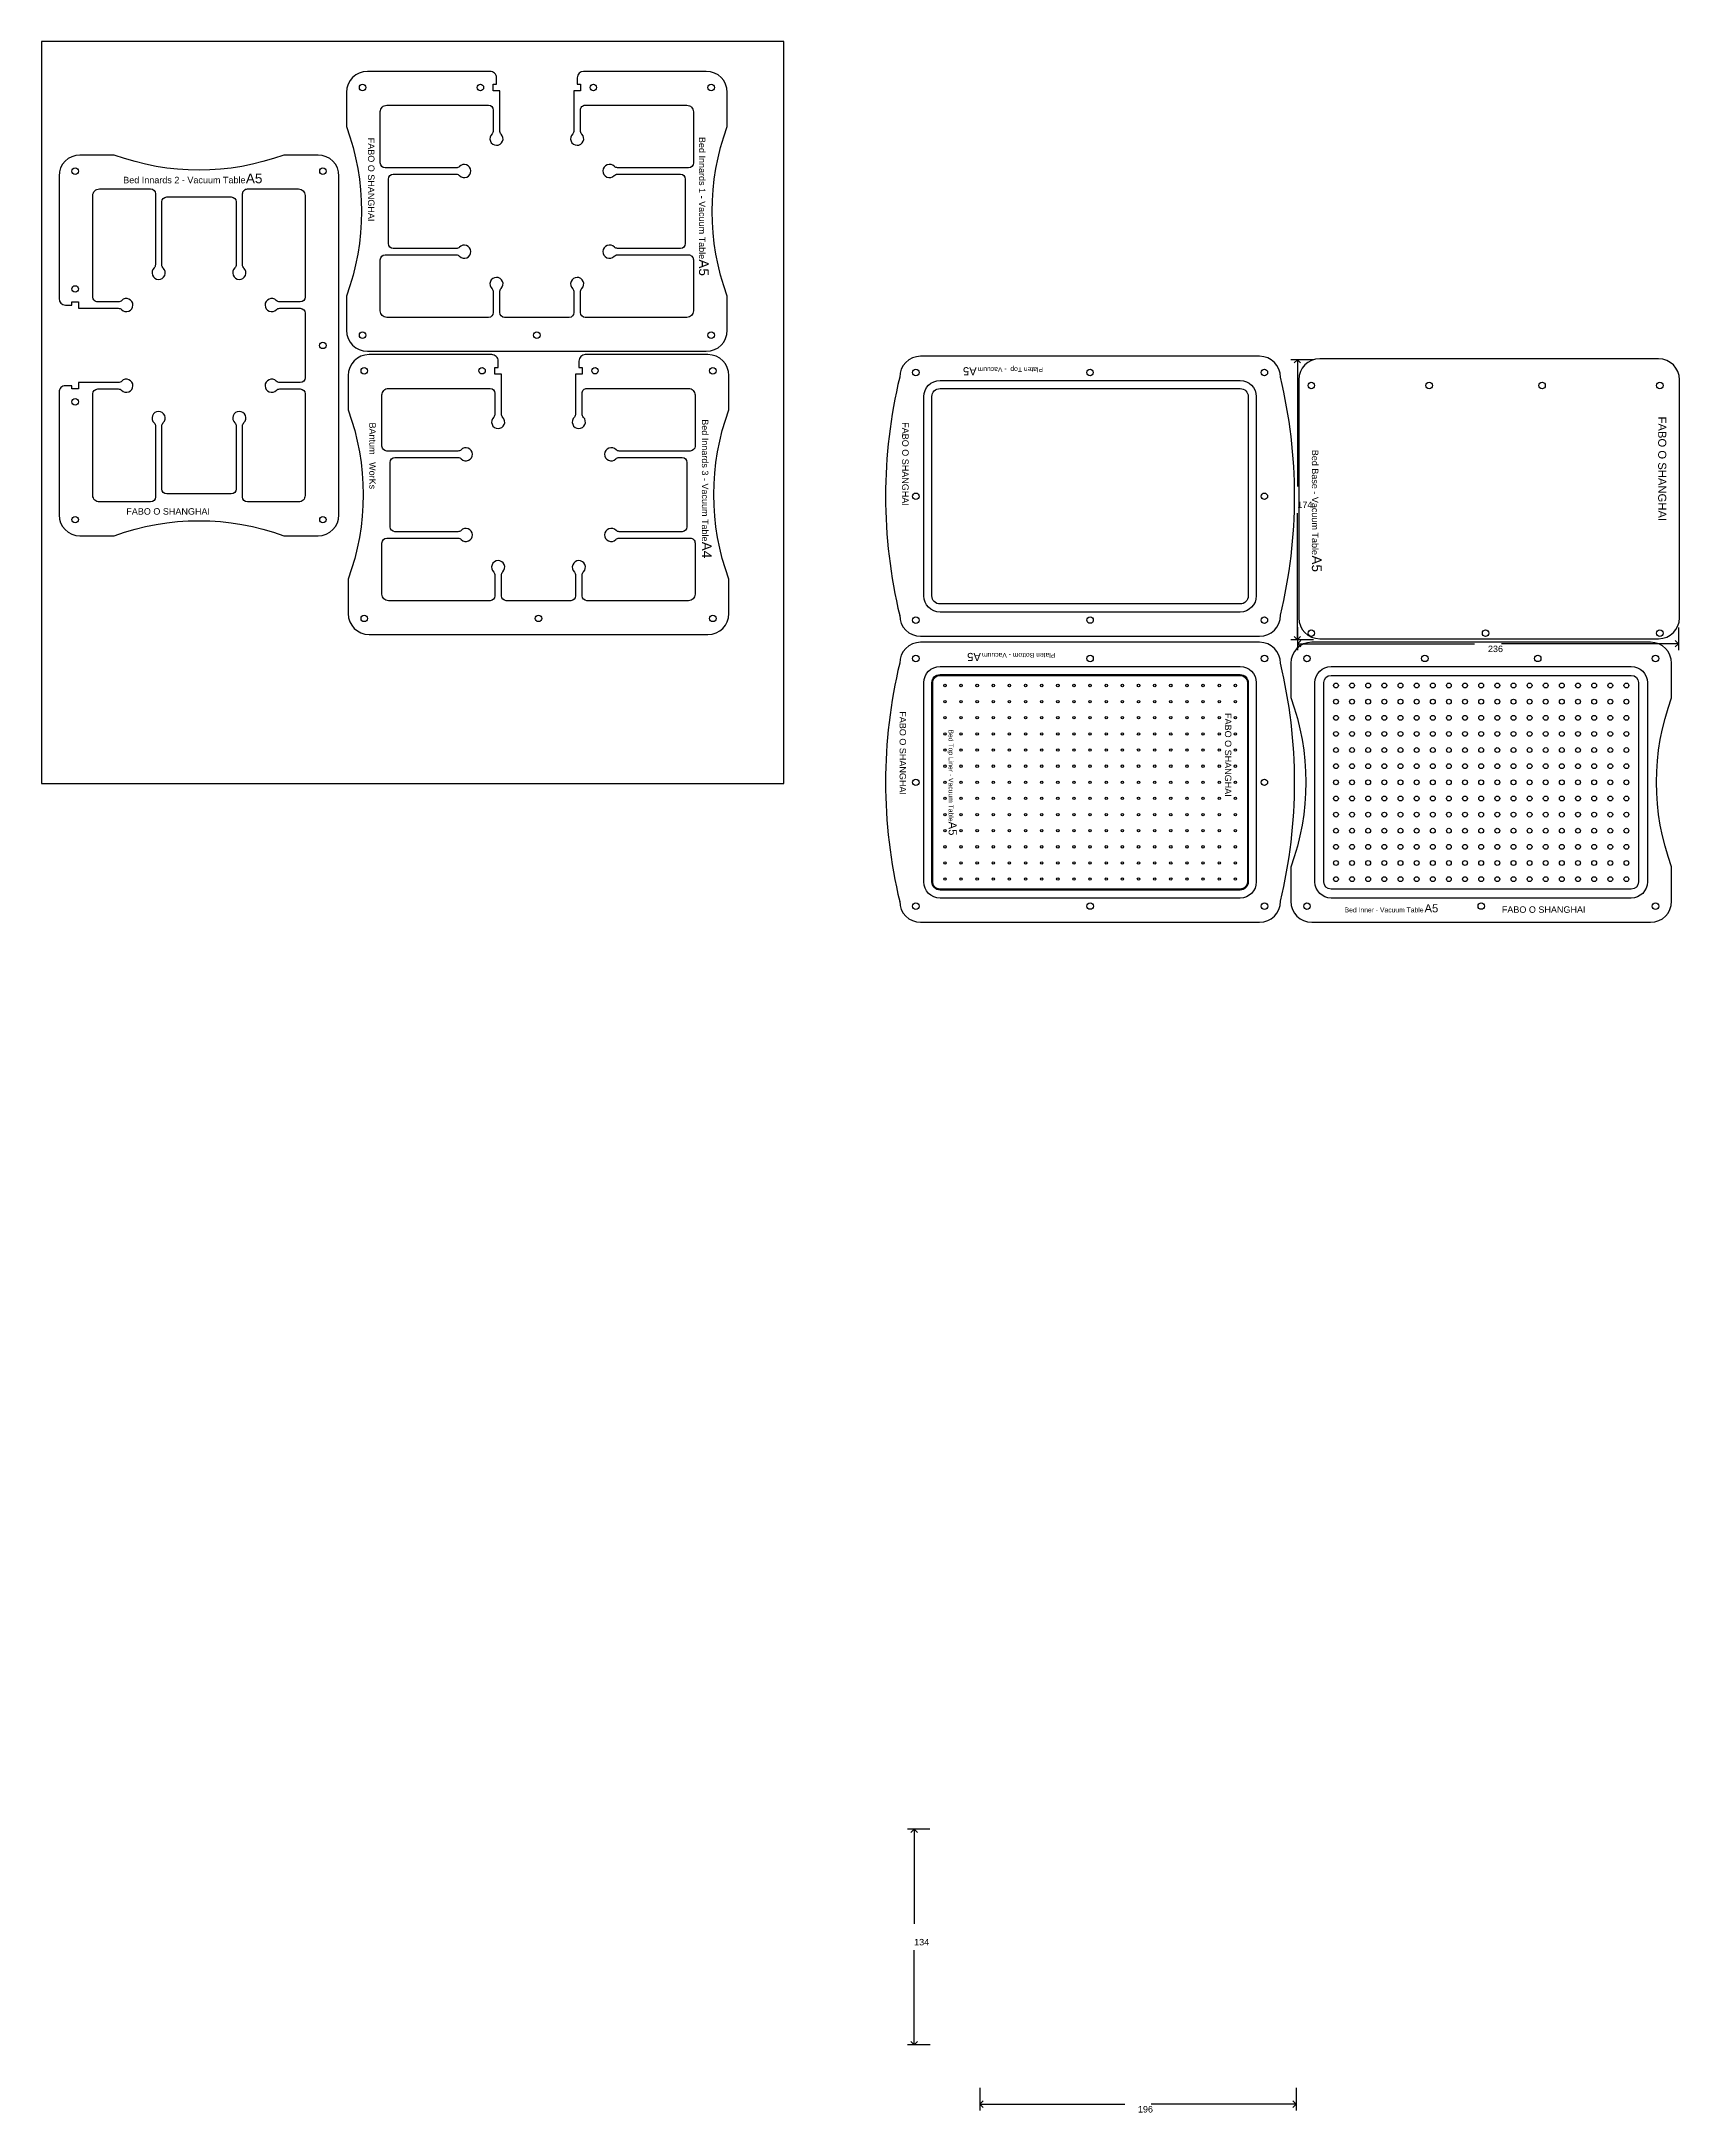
# Model space of a CAD drawing. Extents: x -679 to 336, y -110 to 1175.
import ezdxf

# ---------------------------------------------------------------- set-up
doc = ezdxf.new("R2010")
doc.units = 0
doc.header["$PDSIZE"] = -1
doc.layers.get('0').update_dxf_attribs({"linetype": 'CONTINUOUS'})
doc.layers.get('DEFPOINTS').update_dxf_attribs({"linetype": 'CONTINUOUS'})
for name, color, linetype in [('CONSTRUCT', 8, 'CONTINUOUS'), ('CUT_LINES', 5, 'CONTINUOUS'), ('DIMENSION', 7, 'CONTINUOUS'), ('ENGRAVE', 7, 'CONTINUOUS'), ('HILES_4MM', 1, 'CONTINUOUS'), ('HOLES', 1, 'CONTINUOUS')]:
    doc.layers.add(name, color=color, linetype=linetype)
doc.styles.get("Standard").update_dxf_attribs({"font": 'Arial'})
doc.dimstyles.get("Standard").update_dxf_attribs({"dimtxt": 0.18, "dimasz": 0.18, "dimexe": 0.18, "dimexo": 0.0625, "dimgap": 0.09, "dimtad": 0, "dimtih": 1, "dimtoh": 1, "dimzin": 0, "dimcen": 0.09, "dimazin": 3, "dimtfac": 1, "dimtofl": 0, "dimtmove": 0, "dimatfit": 3})

# ---------------------------------------------------------------- blocks, each defined once
blk = doc.blocks.new('_OPEN90')
at = {"color": 0, "linetype": 'BYBLOCK'}
for p, q in [((0, 0), (-1, 0)), ((-0.5, 0.5), (0, 0)), ((0, 0), (-0.5, -0.5))]:
    blk.add_line(p, q, dxfattribs=at)
blk = doc.blocks.new('*D0')
at = {"layer": 'DEFPOINTS', "color": 0}
for p in [(112.8, 977.6), (98.8, 804.1), (112.8, 804.1)]:
    blk.add_point(p, dxfattribs=at)
at = {"layer": 'DIMENSION', "color": 0}
for p, q in [((108.8, 977.6), (94.8, 977.6)), ((98.8, 973.6), (98.8, 899.1)), ((98.8, 808.1), (98.8, 882.6)), ((108.8, 804.1), (94.8, 804.1))]:
    blk.add_line(p, q, dxfattribs=at)
at = {"layer": 'DIMENSION', "color": 0, "xscale": 4, "yscale": 4, "zscale": 4}
for p, rotation in [((98.8, 977.6), 90), ((98.8, 804.1), 270)]:
    blk.add_blockref('_OPEN90', p, dxfattribs=dict(at, rotation=rotation))
at = {"layer": 'DIMENSION', "color": 0}
blk.add_text('174', height=4, dxfattribs=at).set_placement((98.8, 885.7))
blk = doc.blocks.new('*D2')
at = {"layer": 'DEFPOINTS', "color": 0}
for p in [(98.9, 815.9), (334.9, 815.6), (98.9, 801.6)]:
    blk.add_point(p, dxfattribs=at)
at = {"layer": 'DIMENSION', "color": 0}
for p, q in [((98.9, 811.9), (98.9, 797.6)), ((334.9, 811.6), (334.9, 797.6)), ((102.9, 801.6), (208.5, 801.6)), ((330.9, 801.6), (225.4, 801.6))]:
    blk.add_line(p, q, dxfattribs=at)
at = {"layer": 'DIMENSION', "color": 0, "xscale": 4, "yscale": 4, "zscale": 4, "rotation": 180}
blk.add_blockref('_OPEN90', (98.9, 801.6), dxfattribs=at)
at = {"layer": 'DIMENSION', "color": 0, "xscale": 4, "yscale": 4, "zscale": 4}
blk.add_blockref('_OPEN90', (334.9, 801.6), dxfattribs=at)
at = {"layer": 'DIMENSION', "color": 0}
blk.add_text('236', height=4, dxfattribs=at).set_placement((216.9, 796.4))
blk = doc.blocks.new('*D3')
at = {"layer": 'DEFPOINTS', "color": 0}
for p in [(-124.9, 66.8), (-138.7, -66.8), (-124.7, -66.8)]:
    blk.add_point(p, dxfattribs=at)
at = {"layer": 'DIMENSION', "color": 0}
for p, q in [((-128.9, 66.8), (-142.7, 66.8)), ((-138.7, 62.8), (-138.7, 8.2)), ((-138.7, -62.8), (-138.7, -8.2)), ((-128.7, -66.8), (-142.7, -66.8))]:
    blk.add_line(p, q, dxfattribs=at)
at = {"layer": 'DIMENSION', "color": 0, "xscale": 4, "yscale": 4, "zscale": 4}
for p, rotation in [((-138.7, 66.8), 90), ((-138.7, -66.8), 270)]:
    blk.add_blockref('_OPEN90', p, dxfattribs=dict(at, rotation=rotation))
at = {"layer": 'DIMENSION', "color": 0}
blk.add_text('134', height=4, dxfattribs=at).set_placement((-138.7, -5.2))
blk = doc.blocks.new('*D4')
at = {"layer": 'DEFPOINTS', "color": 0}
for p in [(-98, -89.6), (98, -89.6), (-98, -103.6)]:
    blk.add_point(p, dxfattribs=at)
at = {"layer": 'DIMENSION', "color": 0}
for p, q in [((-98, -93.6), (-98, -107.6)), ((98, -93.6), (98, -107.6)), ((-94, -103.6), (-8.2, -103.6)), ((94, -103.6), (8.2, -103.6))]:
    blk.add_line(p, q, dxfattribs=at)
at = {"layer": 'DIMENSION', "color": 0, "xscale": 4, "yscale": 4, "zscale": 4, "rotation": 180}
blk.add_blockref('_OPEN90', (-98, -103.6), dxfattribs=at)
at = {"layer": 'DIMENSION', "color": 0, "xscale": 4, "yscale": 4, "zscale": 4}
blk.add_blockref('_OPEN90', (98, -103.6), dxfattribs=at)
at = {"layer": 'DIMENSION', "color": 0}
blk.add_text('196', height=4, dxfattribs=at).set_placement((0, -108.8))
blk = doc.blocks.new('*U9')
at = {"layer": 'ENGRAVE'}
blk.add_text('FABO O SHANGHAI', height=4, rotation=270, dxfattribs=at).set_placement((53.9, 758.6))
blk = doc.blocks.new('*U10')
at = {"layer": 'ENGRAVE'}
for s, height, p in [('Bed Inner - Vacuum Table', 3, (128.1, 635.1)), ('A5', 5, (177.6, 635.1))]:
    blk.add_text(s, height=height, dxfattribs=at).set_placement(p)
blk = doc.blocks.new('*U11')
at = {"layer": 'ENGRAVE'}
for s, height, p in [('Bed Base - Vacuum Table ', 4, (107.8, 921.8)), ('A5', 6, (107.8, 856.3))]:
    blk.add_text(s, height=height, rotation=270, dxfattribs=at).set_placement(p)
blk = doc.blocks.new('*U12')
at = {"layer": 'ENGRAVE'}
for s, height, p in [('A5', 5, (-97.3, 795.9)), ('Platen Bottom - Vacuum ', 3, (-51.2, 795.9))]:
    blk.add_text(s, height=height, rotation=180, dxfattribs=at).set_placement(p)
blk = doc.blocks.new('*U13')
at = {"layer": 'ENGRAVE'}
for s, height, p in [('A5', 6, (-552.8, 1087)), ('Bed Innards 2 - Vacuum Table ', 4, (-628.8, 1087))]:
    blk.add_text(s, height=height, dxfattribs=at).set_placement(p)
blk = doc.blocks.new('*U14')
at = {"layer": 'ENGRAVE'}
blk.add_text('FABO O SHANGHAI', height=4, rotation=270, dxfattribs=at).set_placement((-147.7, 759.7))
blk = doc.blocks.new('*U15')
at = {"layer": 'ENGRAVE'}
for s, height, p in [('Bed Innards 3 - Vacuum Table ', 4, (-270.2, 940.7)), ('A4', 6, (-270.2, 864.8))]:
    blk.add_text(s, height=height, rotation=270, dxfattribs=at).set_placement(p)
blk = doc.blocks.new('*U16')
at = {"layer": 'ENGRAVE'}
blk.add_text('BAntum   WorKs', height=4, rotation=270, dxfattribs=at).set_placement((-476.3, 938.7))
blk = doc.blocks.new('*U17')
at = {"layer": 'ENGRAVE'}
blk.add_text('FABO O SHANGHAI', height=4, dxfattribs=at).set_placement((-626.9, 881.6))
blk = doc.blocks.new('*U18')
at = {"layer": 'ENGRAVE'}
blk.add_text('FABO O SHANGHAI', height=5, rotation=270, dxfattribs=at).set_placement((322.4, 942.4))
blk = doc.blocks.new('*U19')
at = {"layer": 'ENGRAVE'}
for s, height, p in [('Bed Top Liner - Vacuum Table', 3, (-117.3, 748.4)), ('A5', 5, (-117.3, 691.3))]:
    blk.add_text(s, height=height, rotation=270, dxfattribs=at).set_placement(p)
blk = doc.blocks.new('*U20')
at = {"layer": 'ENGRAVE'}
blk.add_text('FABO O SHANGHAI', height=4, dxfattribs=at).set_placement((225.5, 634.8))
blk = doc.blocks.new('*U21')
at = {"layer": 'ENGRAVE'}
for s, height, p in [('Bed Innards 1 - Vacuum Table ', 4, (-272, 1115.7)), ('A5', 6, (-272, 1039.8))]:
    blk.add_text(s, height=height, rotation=270, dxfattribs=at).set_placement(p)
blk = doc.blocks.new('*U22')
at = {"layer": 'ENGRAVE'}
blk.add_text('FABO O SHANGHAI', height=4, rotation=270, dxfattribs=at).set_placement((-477.1, 1115.2))
blk = doc.blocks.new('*U23')
at = {"layer": 'ENGRAVE'}
for s, height, p in [('A5', 5, (-99.9, 973)), ('Platen Top  - Vacuum', 3, (-58.8, 973))]:
    blk.add_text(s, height=height, rotation=180, dxfattribs=at).set_placement(p)
blk = doc.blocks.new('*U24')
at = {"layer": 'ENGRAVE'}
blk.add_text('FABO O SHANGHAI', height=4, rotation=270, dxfattribs=at).set_placement((-146.1, 938.9))

msp = doc.modelspace()

# ---------------------------------------------------------------- linework, layer by layer
at = {"layer": 'CONSTRUCT'}
for p, q in [((-219.466, 1174.888), (-679.466, 1174.888)), ((-679.466, 1174.888), (-679.466, 714.888)), ((-219.466, 714.888), (-219.466, 1174.888)), ((-679.466, 714.888), (-219.466, 714.888)), ((-679.466, 714.888), (-679.466, 714.888))]:
    msp.add_line(p, q, dxfattribs=at)
at = {"layer": 'CUT_LINES'}
for points in [[(-349.476, 1144.345), (-349.478, 1119.586, -0.17977743), (-350.216, 1117.61, 2.49970704), (-344.602, 1117.473, -0.19891231), (-345.481, 1119.594), (-345.477, 1132.345, -0.41732696), (-342.478, 1135.375), (-279.477, 1135.375, -0.41619345), (-275.477, 1131.344), (-275.477, 1099.594, -0.41421356), (-278.477, 1096.594), (-322.466, 1096.606, -0.16976431), (-324.467, 1097.35, 2.49488517), (-324.596, 1091.728, -0.19891228), (-322.475, 1092.606), (-283.477, 1092.594, -0.41421356), (-280.477, 1089.594), (-280.478, 1049.594, -0.41421356), (-283.478, 1046.594), (-322.466, 1046.609, -0.16976524), (-324.467, 1047.352, 2.49488517), (-324.596, 1041.73, -0.19913245), (-322.475, 1042.606), (-278.477, 1042.591, -0.41471789), (-275.478, 1039.595), (-275.478, 1007.844, -0.41421356), (-279.478, 1003.844), (-342.48, 1003.845, -0.41421356), (-345.48, 1006.845), (-345.48, 1019.594, -0.19891231), (-344.601, 1021.716, 2.49488517), (-350.223, 1021.587, -0.16976691), (-349.48, 1019.585), (-349.48, 1006.845, -0.41421356), (-352.48, 1003.845), (-392.473, 1003.845, -0.41421356), (-395.473, 1006.845), (-395.477, 1019.595, -0.19891231), (-394.599, 1021.716, 2.49488517), (-400.221, 1021.587, -0.16977027), (-399.477, 1019.586), (-399.473, 1006.845, -0.41421356), (-402.473, 1003.845), (-465.477, 1003.845, -0.41426792), (-469.477, 1007.846), (-469.478, 1039.593, -0.41419937), (-466.478, 1042.593), (-422.473, 1042.597, -0.19891231), (-420.352, 1041.718, 2.49488517), (-420.481, 1047.34, -0.16976431), (-422.482, 1046.597), (-461.476, 1046.598, -0.4141021), (-464.476, 1049.596), (-464.478, 1089.586, -0.41421356), (-461.478, 1092.586), (-422.473, 1092.595, -0.19891231), (-420.351, 1091.716, 2.49488517), (-420.481, 1097.338, -0.16976431), (-422.482, 1096.595), (-466.477, 1096.595, -0.41421356), (-469.477, 1099.596), (-469.477, 1131.375, -0.41436957), (-465.478, 1135.375), (-402.477, 1135.375, -0.41421355), (-399.477, 1132.375), (-399.478, 1119.604, -0.16976548), (-400.222, 1117.603, 2.49488517), (-394.6, 1117.473, -0.19891231), (-395.478, 1119.595), (-395.476, 1144.345), (-399.476, 1144.345), (-399.476, 1148.345), (-397.476, 1148.345), (-397.476, 1152.351, 0.41423626), (-401.476, 1156.351), (-477.476, 1156.346, 0.41421356), (-490.476, 1143.346), (-490.477, 1122.096, -0.17837421), (-490.477, 1017.096), (-490.478, 995.846, 0.41421356), (-477.478, 982.846), (-267.478, 982.844, 0.41421356), (-254.478, 995.844), (-254.477, 1017.094, -0.17837421), (-254.477, 1122.094), (-254.477, 1143.344, 0.41421356), (-267.476, 1156.344), (-343.476, 1156.345, 0.41420564), (-347.476, 1152.345), (-347.476, 1148.345), (-345.476, 1148.345), (-345.476, 1144.345), (-349.476, 1144.345)], [(-656.594, 1009.485), (-631.835, 1009.483, -0.17977743), (-629.859, 1008.745, 2.49970704), (-629.723, 1014.359, -0.19891231), (-631.844, 1013.481), (-644.594, 1013.485, -0.41732696), (-647.624, 1016.484), (-647.624, 1079.485, -0.41619345), (-643.594, 1083.485), (-611.844, 1083.484, -0.41421356), (-608.844, 1080.484), (-608.856, 1036.496, -0.16976431), (-609.599, 1034.495, 2.49488517), (-603.977, 1034.365, -0.19891228), (-604.856, 1036.487), (-604.844, 1075.484, -0.41421356), (-601.844, 1078.484), (-561.844, 1078.484, -0.41421356), (-558.844, 1075.484), (-558.858, 1036.496, -0.16976524), (-559.602, 1034.494, 2.49488517), (-553.979, 1034.365, -0.19913245), (-554.856, 1036.486), (-554.84, 1080.484, -0.41471789), (-551.844, 1083.484), (-520.094, 1083.484, -0.41421356), (-516.094, 1079.484), (-516.094, 1016.481, -0.41421356), (-519.094, 1013.481), (-531.844, 1013.482, -0.19891231), (-533.965, 1014.36, 2.49488517), (-533.836, 1008.738, -0.16976691), (-531.835, 1009.482), (-519.094, 1009.481, -0.41421356), (-516.094, 1006.481), (-516.094, 966.488, -0.41421356), (-519.094, 963.488), (-531.844, 963.484, -0.19891231), (-533.966, 964.363, 2.49488517), (-533.836, 958.741, -0.16977027), (-531.835, 959.484), (-519.094, 959.488, -0.41421356), (-516.095, 956.488), (-516.095, 893.484, -0.41426792), (-520.096, 889.484), (-551.843, 889.484, -0.41419937), (-554.843, 892.484), (-554.847, 936.488, -0.19891231), (-553.968, 938.61, 2.49488517), (-559.59, 938.481, -0.16976431), (-558.847, 936.479), (-558.847, 897.486, -0.4141021), (-561.846, 894.486), (-601.836, 894.484, -0.41421356), (-604.836, 897.484), (-604.844, 936.489, -0.19891231), (-603.966, 938.61, 2.49488517), (-609.588, 938.481, -0.16976431), (-608.844, 936.48), (-608.845, 892.485, -0.41421356), (-611.845, 889.485), (-643.624, 889.485, -0.41436957), (-647.624, 893.484), (-647.624, 956.485, -0.41421355), (-644.624, 959.485), (-631.853, 959.483, -0.16976548), (-629.852, 958.739, 2.49488517), (-629.723, 964.362, -0.19891231), (-631.844, 963.483), (-656.595, 963.485), (-656.595, 959.485), (-660.595, 959.485), (-660.595, 961.485), (-664.6, 961.485, 0.41423626), (-668.601, 957.485), (-668.595, 881.485, 0.41421356), (-655.595, 868.485), (-634.345, 868.485, -0.17837421), (-529.345, 868.484), (-508.095, 868.484, 0.41421356), (-495.095, 881.484), (-495.094, 1091.484, 0.41421356), (-508.094, 1104.484), (-529.344, 1104.484, -0.17837421), (-634.344, 1104.485), (-655.594, 1104.485, 0.41421356), (-668.594, 1091.485), (-668.594, 1015.485, 0.41420564), (-664.594, 1011.485), (-660.594, 1011.485), (-660.594, 1013.485), (-656.594, 1013.485), (-656.594, 1009.485)], [(-348.444, 968.767), (-348.446, 944.008, -0.17977743), (-349.183, 942.032, 2.49970704), (-343.569, 941.896, -0.19891231), (-344.448, 944.017), (-344.444, 956.767, -0.41732696), (-341.445, 959.797), (-278.444, 959.797, -0.41619345), (-274.444, 955.767), (-274.444, 924.017, -0.41421356), (-277.444, 921.017), (-321.433, 921.029, -0.16976431), (-323.434, 921.772, 2.49488517), (-323.563, 916.15, -0.19891228), (-321.442, 917.029), (-282.445, 917.017, -0.41421356), (-279.445, 914.017), (-279.445, 874.017, -0.41421356), (-282.445, 871.017), (-321.433, 871.031, -0.16976524), (-323.434, 871.774, 2.49488517), (-323.563, 866.152, -0.19913245), (-321.443, 867.029), (-277.445, 867.013, -0.41471789), (-274.445, 864.017), (-274.445, 832.267, -0.41421356), (-278.445, 828.267), (-341.448, 828.267, -0.41421356), (-344.448, 831.267), (-344.447, 844.017, -0.19891231), (-343.568, 846.138, 2.49488517), (-349.19, 846.009, -0.16976691), (-348.447, 844.008), (-348.448, 831.267, -0.41421356), (-351.448, 828.267), (-391.441, 828.267, -0.41421356), (-394.441, 831.267), (-394.445, 844.017, -0.19891231), (-393.566, 846.138, 2.49488517), (-399.188, 846.009, -0.16977027), (-398.445, 844.008), (-398.441, 831.267, -0.41421356), (-401.441, 828.267), (-464.445, 828.268, -0.41426792), (-468.445, 832.269), (-468.445, 864.016, -0.41419937), (-465.445, 867.016), (-421.44, 867.019, -0.19891231), (-419.319, 866.141, 2.49488517), (-419.448, 871.763, -0.16976431), (-421.449, 871.019), (-460.443, 871.02, -0.4141021), (-463.443, 874.019), (-463.445, 914.008, -0.41421356), (-460.445, 917.008), (-421.44, 917.017, -0.19891231), (-419.319, 916.139, 2.49488517), (-419.448, 921.761, -0.16976431), (-421.449, 921.017), (-465.444, 921.018, -0.41421356), (-468.444, 924.018), (-468.444, 955.797, -0.41436957), (-464.445, 959.797), (-401.444, 959.797, -0.41421355), (-398.444, 956.797), (-398.446, 944.026, -0.16976548), (-399.189, 942.025, 2.49488517), (-393.567, 941.896, -0.19891231), (-394.446, 944.017), (-394.444, 968.767), (-398.444, 968.767), (-398.443, 972.767), (-396.443, 972.767), (-396.443, 976.773, 0.41423626), (-400.443, 980.773), (-476.444, 980.768, 0.41421356), (-489.444, 967.768), (-489.444, 946.518, -0.17837421), (-489.445, 841.518), (-489.445, 820.268, 0.41421356), (-476.445, 807.268), (-266.445, 807.267, 0.41421356), (-253.445, 820.267), (-253.445, 841.517, -0.17837421), (-253.444, 946.517), (-253.444, 967.767, 0.41421356), (-266.444, 980.767), (-342.443, 980.767, 0.41420564), (-346.443, 976.767), (-346.444, 972.767), (-344.444, 972.767), (-344.444, 968.767), (-348.444, 968.767)], [(330.711, 663.27, -0.17808017), (330.711, 768.107), (330.711, 789.468, 0.41421356), (317.711, 802.468), (107.711, 802.468, 0.41421356), (94.711, 789.468), (94.711, 768.188, -0.17837421), (94.711, 663.188), (94.711, 641.938, 0.41421356), (107.711, 628.938), (317.711, 628.938, 0.41421356), (330.711, 641.938), (330.711, 663.27, -0.17808017), (330.711, 768.107, -0.17808017)]]:
    msp.add_lwpolyline(points, format="xyb", dxfattribs=at)
for points in [[(88.357, 819.221, 0.11804749), (88.357, 966.721), (88.357, 966.751, 0.41421356), (75.357, 979.751), (-134.643, 979.751, 0.41421356), (-147.643, 966.751), (-147.643, 966.846, 0.11825286), (-147.643, 819.097), (-147.643, 819.221, 0.41421356), (-134.643, 806.221), (75.357, 806.221, 0.41421356), (88.357, 819.221)], [(112.625, 978.198, 0.41421356), (99.625, 965.198), (99.625, 817.668, 0.41421356), (112.625, 804.668), (322.625, 804.668, 0.41421356), (335.625, 817.668), (335.625, 965.198, 0.41421356), (322.625, 978.198)], [(-127.643, 831.221), (-127.643, 954.751, -0.41421356), (-122.643, 959.751), (63.357, 959.751, -0.41421356), (68.357, 954.751), (68.357, 831.221, -0.41421356), (63.357, 826.221), (-122.643, 826.221, -0.41421356)], [(88.357, 641.938, 0.11804749), (88.357, 789.438), (88.357, 789.468, 0.41421356), (75.357, 802.468), (-134.643, 802.468, 0.41421356), (-147.643, 789.468), (-147.643, 789.563, 0.11825286), (-147.643, 641.814), (-147.643, 641.938, 0.41421356), (-134.643, 628.938), (75.357, 628.938, 0.41421356), (88.357, 641.938)], [(-127.643, 653.938), (-127.643, 777.468, -0.41421356), (-122.643, 782.468), (63.357, 782.468, -0.41421356), (68.357, 777.468), (68.357, 653.938, -0.41421356), (63.357, 648.938), (-122.643, 648.938, -0.41421356)], [(-127.143, 653.938), (-127.143, 777.468, -0.41421356), (-122.643, 781.968), (63.357, 781.968, -0.41421356), (67.857, 777.468), (67.857, 653.938, -0.41421356), (63.357, 649.438), (-122.643, 649.438, -0.41421356)]]:
    msp.add_lwpolyline(points, format="xyb", close=True, dxfattribs=at)
at = {"layer": 'ENGRAVE'}
for points in [[(-132.643, 831.221), (-132.643, 954.751, -0.41421356), (-122.643, 964.751), (63.357, 964.751, -0.41421356), (73.357, 954.751), (73.357, 831.221, -0.41421356), (63.357, 821.221), (-122.643, 821.221, -0.41421356)], [(-132.643, 653.938), (-132.643, 777.468, -0.41421356), (-122.643, 787.468), (63.357, 787.468, -0.41421356), (73.357, 777.468), (73.357, 653.938, -0.41421356), (63.357, 643.938), (-122.643, 643.938, -0.41421356)], [(109.711, 653.938), (109.711, 777.468, -0.41421356), (119.711, 787.468), (305.711, 787.468, -0.41421356), (315.711, 777.468), (315.711, 653.938, -0.41421356), (305.711, 643.938), (119.711, 643.938, -0.41421356)], [(115.192, 653.938), (115.192, 777.468, -0.41421356), (119.692, 781.968), (305.692, 781.968, -0.41421356), (310.192, 777.468), (310.192, 653.938, -0.41421356), (305.692, 649.438), (119.692, 649.438, -0.41421356)]]:
    msp.add_lwpolyline(points, format="xyb", close=True, dxfattribs=at)
at = {"layer": 'HILES_4MM'}
for centre in [(-480.477, 1146.345), (-407.478, 1146.375), (-337.478, 1146.375), (-264.477, 1146.345), (-658.564, 1094.484), (-505.064, 1094.484), (-658.594, 1021.484), (-480.477, 992.845), (-372.478, 992.875), (-264.477, 992.845), (-505.094, 986.484), (-479.445, 970.767), (-406.445, 970.797), (-336.445, 970.797), (-263.445, 970.767), (-137.643, 969.721), (-29.691, 969.721), (78.357, 969.721), (-658.594, 951.484), (107.444, 961.628), (180.444, 961.658), (250.444, 961.658), (323.444, 961.628), (-137.643, 892.971), (78.357, 892.971), (-658.564, 878.484), (-505.064, 878.484), (-479.445, 817.267), (-371.445, 817.297), (-263.445, 817.267), (-137.643, 816.221), (-29.644, 816.251), (78.357, 816.221), (107.444, 808.128), (215.444, 808.158), (323.444, 808.128), (-137.596, 792.439), (-29.643, 792.438), (78.404, 792.439), (104.758, 792.439), (177.758, 792.469), (247.758, 792.469), (320.758, 792.439), (-137.643, 715.688), (78.357, 715.688), (-137.596, 638.939), (-29.596, 638.969), (78.404, 638.939), (104.758, 638.939), (212.758, 638.969), (320.758, 638.939)]:
    msp.add_circle(centre, 2, dxfattribs=at)
at = {"layer": 'HOLES'}
for centre, radius in [((-119.625, 775.688), 0.75), ((-119.625, 775.688), 0.75), ((-109.625, 775.688), 0.75), ((-109.625, 775.688), 0.75), ((-99.625, 775.688), 0.75), ((-99.625, 775.688), 0.75), ((-89.625, 775.688), 0.75), ((-89.625, 775.688), 0.75), ((-79.625, 775.688), 0.75), ((-79.625, 775.688), 0.75), ((-69.625, 775.688), 0.75), ((-69.625, 775.688), 0.75), ((-59.625, 775.688), 0.75), ((-59.625, 775.688), 0.75), ((-49.625, 775.688), 0.75), ((-49.625, 775.688), 0.75), ((-39.625, 775.688), 0.75), ((-39.625, 775.688), 0.75), ((-29.625, 775.688), 0.75), ((-29.625, 775.688), 0.75), ((-19.625, 775.688), 0.75), ((-19.625, 775.688), 0.75), ((-9.625, 775.688), 0.75), ((-9.625, 775.688), 0.75), ((0.375, 775.688), 0.75), ((0.375, 775.688), 0.75), ((10.375, 775.688), 0.75), ((10.375, 775.688), 0.75), ((20.375, 775.688), 0.75), ((20.375, 775.688), 0.75), ((30.375, 775.688), 0.75), ((30.375, 775.688), 0.75), ((40.375, 775.688), 0.75), ((40.375, 775.688), 0.75), ((50.375, 775.688), 0.75), ((50.375, 775.688), 0.75), ((60.375, 775.688), 0.75), ((60.375, 775.688), 0.75), ((122.711, 775.688), 1.5), ((132.711, 775.688), 1.5), ((142.711, 775.688), 1.5), ((152.711, 775.688), 1.5), ((162.711, 775.688), 1.5), ((172.711, 775.688), 1.5), ((182.711, 775.688), 1.5), ((192.711, 775.688), 1.5), ((202.711, 775.688), 1.5), ((212.711, 775.688), 1.5), ((222.711, 775.688), 1.5), ((232.711, 775.688), 1.5), ((242.711, 775.688), 1.5), ((252.711, 775.688), 1.5), ((262.711, 775.688), 1.5), ((272.711, 775.688), 1.5), ((282.711, 775.688), 1.5), ((292.711, 775.688), 1.5), ((302.711, 775.688), 1.5), ((-119.625, 765.688), 0.75), ((-109.625, 765.688), 0.75), ((-99.625, 765.688), 0.75), ((-89.625, 765.688), 0.75), ((-79.625, 765.688), 0.75), ((-69.625, 765.688), 0.75), ((-59.625, 765.688), 0.75), ((-49.625, 765.688), 0.75), ((-39.625, 765.688), 0.75), ((-29.625, 765.688), 0.75), ((-19.625, 765.688), 0.75), ((-9.625, 765.688), 0.75), ((0.375, 765.688), 0.75), ((10.375, 765.688), 0.75), ((20.375, 765.688), 0.75), ((30.375, 765.688), 0.75), ((40.375, 765.688), 0.75), ((50.375, 765.688), 0.75), ((60.375, 765.688), 0.75), ((122.711, 765.688), 1.5), ((132.711, 765.688), 1.5), ((142.711, 765.688), 1.5), ((152.711, 765.688), 1.5), ((162.711, 765.688), 1.5), ((172.711, 765.688), 1.5), ((182.711, 765.688), 1.5), ((192.711, 765.688), 1.5), ((202.711, 765.688), 1.5), ((212.711, 765.688), 1.5), ((222.711, 765.688), 1.5), ((232.711, 765.688), 1.5), ((242.711, 765.688), 1.5), ((252.711, 765.688), 1.5), ((262.711, 765.688), 1.5), ((272.711, 765.688), 1.5), ((282.711, 765.688), 1.5), ((292.711, 765.688), 1.5), ((302.711, 765.688), 1.5), ((-119.625, 755.688), 0.75), ((-119.625, 745.688), 0.75), ((-109.625, 755.688), 0.75), ((-109.625, 745.688), 0.75), ((-99.625, 755.688), 0.75), ((-99.625, 745.688), 0.75), ((-89.625, 755.688), 0.75), ((-89.625, 745.688), 0.75), ((-79.625, 755.688), 0.75), ((-79.625, 745.688), 0.75), ((-69.625, 755.688), 0.75), ((-69.625, 745.688), 0.75), ((-59.625, 755.688), 0.75), ((-59.625, 745.688), 0.75), ((-49.625, 755.688), 0.75), ((-49.625, 745.688), 0.75), ((-39.625, 755.688), 0.75), ((-39.625, 745.688), 0.75), ((-29.625, 755.688), 0.75), ((-29.625, 745.688), 0.75), ((-19.625, 755.688), 0.75), ((-19.625, 745.688), 0.75), ((-9.625, 755.688), 0.75), ((-9.625, 745.688), 0.75), ((0.375, 755.688), 0.75), ((0.375, 745.688), 0.75), ((10.375, 755.688), 0.75), ((10.375, 745.688), 0.75), ((20.375, 755.688), 0.75), ((20.375, 745.688), 0.75), ((30.375, 755.688), 0.75), ((30.375, 745.688), 0.75), ((40.375, 755.688), 0.75), ((40.375, 745.688), 0.75), ((50.375, 755.688), 0.75), ((50.375, 745.688), 0.75), ((60.375, 755.688), 0.75), ((60.375, 745.688), 0.75), ((122.711, 755.688), 1.5), ((122.711, 745.688), 1.5), ((132.711, 755.688), 1.5), ((132.711, 745.688), 1.5), ((142.711, 755.688), 1.5), ((142.711, 745.688), 1.5), ((152.711, 755.688), 1.5), ((152.711, 745.688), 1.5), ((162.711, 755.688), 1.5), ((162.711, 745.688), 1.5), ((172.711, 755.688), 1.5), ((172.711, 745.688), 1.5), ((182.711, 755.688), 1.5), ((182.711, 745.688), 1.5), ((192.711, 755.688), 1.5), ((192.711, 745.688), 1.5), ((202.711, 755.688), 1.5), ((202.711, 745.688), 1.5), ((212.711, 755.688), 1.5), ((212.711, 745.688), 1.5), ((222.711, 755.688), 1.5), ((222.711, 745.688), 1.5), ((232.711, 755.688), 1.5), ((232.711, 745.688), 1.5), ((242.711, 755.688), 1.5), ((242.711, 745.688), 1.5), ((252.711, 755.688), 1.5), ((252.711, 745.688), 1.5), ((262.711, 755.688), 1.5), ((262.711, 745.688), 1.5), ((272.711, 755.688), 1.5), ((272.711, 745.688), 1.5), ((282.711, 755.688), 1.5), ((282.711, 745.688), 1.5), ((292.711, 755.688), 1.5), ((292.711, 745.688), 1.5), ((302.711, 755.688), 1.5), ((302.711, 745.688), 1.5), ((-119.625, 735.688), 0.75), ((-109.625, 735.688), 0.75), ((-99.625, 735.688), 0.75), ((-89.625, 735.688), 0.75), ((-79.625, 735.688), 0.75), ((-69.625, 735.688), 0.75), ((-59.625, 735.688), 0.75), ((-49.625, 735.688), 0.75), ((-39.625, 735.688), 0.75), ((-29.625, 735.688), 0.75), ((-19.625, 735.688), 0.75), ((-9.625, 735.688), 0.75), ((0.375, 735.688), 0.75), ((10.375, 735.688), 0.75), ((20.375, 735.688), 0.75), ((30.375, 735.688), 0.75), ((40.375, 735.688), 0.75), ((50.375, 735.688), 0.75), ((60.375, 735.688), 0.75), ((122.711, 735.688), 1.5), ((132.711, 735.688), 1.5), ((142.711, 735.688), 1.5), ((152.711, 735.688), 1.5), ((162.711, 735.688), 1.5), ((172.711, 735.688), 1.5), ((182.711, 735.688), 1.5), ((192.711, 735.688), 1.5), ((202.711, 735.688), 1.5), ((212.711, 735.688), 1.5), ((222.711, 735.688), 1.5), ((232.711, 735.688), 1.5), ((242.711, 735.688), 1.5), ((252.711, 735.688), 1.5), ((262.711, 735.688), 1.5), ((272.711, 735.688), 1.5), ((282.711, 735.688), 1.5), ((292.711, 735.688), 1.5), ((302.711, 735.688), 1.5), ((-119.625, 725.688), 0.75), ((-109.625, 725.688), 0.75), ((-99.625, 725.688), 0.75), ((-89.625, 725.688), 0.75), ((-79.625, 725.688), 0.75), ((-69.625, 725.688), 0.75), ((-59.625, 725.688), 0.75), ((-49.625, 725.688), 0.75), ((-39.625, 725.688), 0.75), ((-29.625, 725.688), 0.75), ((-19.625, 725.688), 0.75), ((-9.625, 725.688), 0.75), ((0.375, 725.688), 0.75), ((10.375, 725.688), 0.75), ((20.375, 725.688), 0.75), ((30.375, 725.688), 0.75), ((40.375, 725.688), 0.75), ((50.375, 725.688), 0.75), ((60.375, 725.688), 0.75), ((122.711, 725.688), 1.5), ((132.711, 725.688), 1.5), ((142.711, 725.688), 1.5), ((152.711, 725.688), 1.5), ((162.711, 725.688), 1.5), ((172.711, 725.688), 1.5), ((182.711, 725.688), 1.5), ((192.711, 725.688), 1.5), ((202.711, 725.688), 1.5), ((212.711, 725.688), 1.5), ((222.711, 725.688), 1.5), ((232.711, 725.688), 1.5), ((242.711, 725.688), 1.5), ((252.711, 725.688), 1.5), ((262.711, 725.688), 1.5), ((272.711, 725.688), 1.5), ((282.711, 725.688), 1.5), ((292.711, 725.688), 1.5), ((302.711, 725.688), 1.5), ((-119.625, 715.688), 0.75), ((-109.625, 715.688), 0.75), ((-99.625, 715.688), 0.75), ((-89.625, 715.688), 0.75), ((-79.625, 715.688), 0.75), ((-69.625, 715.688), 0.75), ((-59.625, 715.688), 0.75), ((-49.625, 715.688), 0.75), ((-39.625, 715.688), 0.75), ((-29.625, 715.688), 0.75), ((-19.625, 715.688), 0.75), ((-9.625, 715.688), 0.75), ((0.375, 715.688), 0.75), ((10.375, 715.688), 0.75), ((20.375, 715.688), 0.75), ((30.375, 715.688), 0.75), ((40.375, 715.688), 0.75), ((50.375, 715.688), 0.75), ((60.375, 715.688), 0.75), ((122.711, 715.688), 1.5), ((122.711, 705.688), 1.5), ((132.711, 715.688), 1.5), ((132.711, 705.688), 1.5), ((142.711, 715.688), 1.5), ((142.711, 705.688), 1.5), ((152.711, 715.688), 1.5), ((152.711, 705.688), 1.5), ((162.711, 715.688), 1.5), ((162.711, 705.688), 1.5), ((172.711, 715.688), 1.5), ((172.711, 705.688), 1.5), ((182.711, 715.688), 1.5), ((182.711, 705.688), 1.5), ((192.711, 715.688), 1.5), ((192.711, 705.688), 1.5), ((202.711, 715.688), 1.5), ((202.711, 705.688), 1.5), ((212.711, 715.688), 1.5), ((212.711, 705.688), 1.5), ((222.711, 715.688), 1.5), ((222.711, 705.688), 1.5), ((232.711, 715.688), 1.5), ((232.711, 705.688), 1.5), ((242.711, 715.688), 1.5), ((242.711, 705.688), 1.5), ((252.711, 715.688), 1.5), ((252.711, 705.688), 1.5), ((262.711, 715.688), 1.5), ((262.711, 705.688), 1.5), ((272.711, 715.688), 1.5), ((272.711, 705.688), 1.5), ((282.711, 715.688), 1.5), ((282.711, 705.688), 1.5), ((292.711, 715.688), 1.5), ((292.711, 705.688), 1.5), ((302.711, 715.688), 1.5), ((302.711, 705.688), 1.5), ((-119.625, 705.688), 0.75), ((-119.625, 695.688), 0.75), ((-109.625, 705.688), 0.75), ((-109.625, 695.688), 0.75), ((-99.625, 705.688), 0.75), ((-99.625, 695.688), 0.75), ((-89.625, 705.688), 0.75), ((-89.625, 695.688), 0.75), ((-79.625, 705.688), 0.75), ((-79.625, 695.688), 0.75), ((-69.625, 705.688), 0.75), ((-69.625, 695.688), 0.75), ((-59.625, 705.688), 0.75), ((-59.625, 695.688), 0.75), ((-49.625, 705.688), 0.75), ((-49.625, 695.688), 0.75), ((-39.625, 705.688), 0.75), ((-39.625, 695.688), 0.75), ((-29.625, 705.688), 0.75), ((-29.625, 695.688), 0.75), ((-19.625, 705.688), 0.75), ((-19.625, 695.688), 0.75), ((-9.625, 705.688), 0.75), ((-9.625, 695.688), 0.75), ((0.375, 705.688), 0.75), ((0.375, 695.688), 0.75), ((10.375, 705.688), 0.75), ((10.375, 695.688), 0.75), ((20.375, 705.688), 0.75), ((20.375, 695.688), 0.75), ((30.375, 705.688), 0.75), ((30.375, 695.688), 0.75), ((40.375, 705.688), 0.75), ((40.375, 695.688), 0.75), ((50.375, 705.688), 0.75), ((50.375, 695.688), 0.75), ((60.375, 705.688), 0.75), ((60.375, 695.688), 0.75), ((122.711, 695.688), 1.5), ((132.711, 695.688), 1.5), ((142.711, 695.688), 1.5), ((152.711, 695.688), 1.5), ((162.711, 695.688), 1.5), ((172.711, 695.688), 1.5), ((182.711, 695.688), 1.5), ((192.711, 695.688), 1.5), ((202.711, 695.688), 1.5), ((212.711, 695.688), 1.5), ((222.711, 695.688), 1.5), ((232.711, 695.688), 1.5), ((242.711, 695.688), 1.5), ((252.711, 695.688), 1.5), ((262.711, 695.688), 1.5), ((272.711, 695.688), 1.5), ((282.711, 695.688), 1.5), ((292.711, 695.688), 1.5), ((302.711, 695.688), 1.5), ((-119.625, 685.688), 0.75), ((-109.625, 685.688), 0.75), ((-99.625, 685.688), 0.75), ((-89.625, 685.688), 0.75), ((-79.625, 685.688), 0.75), ((-69.625, 685.688), 0.75), ((-59.625, 685.688), 0.75), ((-49.625, 685.688), 0.75), ((-39.625, 685.688), 0.75), ((-29.625, 685.688), 0.75), ((-19.625, 685.688), 0.75), ((-9.625, 685.688), 0.75), ((0.375, 685.688), 0.75), ((10.375, 685.688), 0.75), ((20.375, 685.688), 0.75), ((30.375, 685.688), 0.75), ((40.375, 685.688), 0.75), ((50.375, 685.688), 0.75), ((60.375, 685.688), 0.75), ((122.711, 685.688), 1.5), ((132.711, 685.688), 1.5), ((142.711, 685.688), 1.5), ((152.711, 685.688), 1.5), ((162.711, 685.688), 1.5), ((172.711, 685.688), 1.5), ((182.711, 685.688), 1.5), ((192.711, 685.688), 1.5), ((202.711, 685.688), 1.5), ((212.711, 685.688), 1.5), ((222.711, 685.688), 1.5), ((232.711, 685.688), 1.5), ((242.711, 685.688), 1.5), ((252.711, 685.688), 1.5), ((262.711, 685.688), 1.5), ((272.711, 685.688), 1.5), ((282.711, 685.688), 1.5), ((292.711, 685.688), 1.5), ((302.711, 685.688), 1.5), ((-119.625, 675.688), 0.75), ((-109.625, 675.688), 0.75), ((-99.625, 675.688), 0.75), ((-89.625, 675.688), 0.75), ((-79.625, 675.688), 0.75), ((-69.625, 675.688), 0.75), ((-59.625, 675.688), 0.75), ((-49.625, 675.688), 0.75), ((-39.625, 675.688), 0.75), ((-29.625, 675.688), 0.75), ((-19.625, 675.688), 0.75), ((-9.625, 675.688), 0.75), ((0.375, 675.688), 0.75), ((10.375, 675.688), 0.75), ((20.375, 675.688), 0.75), ((30.375, 675.688), 0.75), ((40.375, 675.688), 0.75), ((50.375, 675.688), 0.75), ((60.375, 675.688), 0.75), ((122.711, 675.688), 1.5), ((132.711, 675.688), 1.5), ((142.711, 675.688), 1.5), ((152.711, 675.688), 1.5), ((162.711, 675.688), 1.5), ((172.711, 675.688), 1.5), ((182.711, 675.688), 1.5), ((192.711, 675.688), 1.5), ((202.711, 675.688), 1.5), ((212.711, 675.688), 1.5), ((222.711, 675.688), 1.5), ((232.711, 675.688), 1.5), ((242.711, 675.688), 1.5), ((252.711, 675.688), 1.5), ((262.711, 675.688), 1.5), ((272.711, 675.688), 1.5), ((282.711, 675.688), 1.5), ((292.711, 675.688), 1.5), ((302.711, 675.688), 1.5), ((-119.625, 665.688), 0.75), ((-119.625, 655.688), 0.75), ((-109.625, 665.688), 0.75), ((-109.625, 655.688), 0.75), ((-99.625, 665.688), 0.75), ((-99.625, 655.688), 0.75), ((-89.625, 665.688), 0.75), ((-89.625, 655.688), 0.75), ((-79.625, 665.688), 0.75), ((-79.625, 655.688), 0.75), ((-69.625, 665.688), 0.75), ((-69.625, 655.688), 0.75), ((-59.625, 665.688), 0.75), ((-59.625, 655.688), 0.75), ((-49.625, 665.688), 0.75), ((-49.625, 655.688), 0.75), ((-39.625, 665.688), 0.75), ((-39.625, 655.688), 0.75), ((-29.625, 665.688), 0.75), ((-29.625, 655.688), 0.75), ((-19.625, 665.688), 0.75), ((-19.625, 655.688), 0.75), ((-9.625, 665.688), 0.75), ((-9.625, 655.688), 0.75), ((0.375, 665.688), 0.75), ((0.375, 655.688), 0.75), ((10.375, 665.688), 0.75), ((10.375, 655.688), 0.75), ((20.375, 665.688), 0.75), ((20.375, 655.688), 0.75), ((30.375, 665.688), 0.75), ((30.375, 655.688), 0.75), ((40.375, 665.688), 0.75), ((40.375, 655.688), 0.75), ((50.375, 665.688), 0.75), ((50.375, 655.688), 0.75), ((60.375, 665.688), 0.75), ((60.375, 655.688), 0.75), ((122.711, 665.688), 1.5), ((122.711, 655.688), 1.5), ((132.711, 665.688), 1.5), ((132.711, 655.688), 1.5), ((142.711, 665.688), 1.5), ((142.711, 655.688), 1.5), ((152.711, 665.688), 1.5), ((152.711, 655.688), 1.5), ((162.711, 665.688), 1.5), ((162.711, 655.688), 1.5), ((172.711, 665.688), 1.5), ((172.711, 655.688), 1.5), ((182.711, 665.688), 1.5), ((182.711, 655.688), 1.5), ((192.711, 665.688), 1.5), ((192.711, 655.688), 1.5), ((202.711, 665.688), 1.5), ((202.711, 655.688), 1.5), ((212.711, 665.688), 1.5), ((212.711, 655.688), 1.5), ((222.711, 665.688), 1.5), ((222.711, 655.688), 1.5), ((232.711, 665.688), 1.5), ((232.711, 655.688), 1.5), ((242.711, 665.688), 1.5), ((242.711, 655.688), 1.5), ((252.711, 665.688), 1.5), ((252.711, 655.688), 1.5), ((262.711, 665.688), 1.5), ((262.711, 655.688), 1.5), ((272.711, 665.688), 1.5), ((272.711, 655.688), 1.5), ((282.711, 665.688), 1.5), ((282.711, 655.688), 1.5), ((292.711, 665.688), 1.5), ((292.711, 655.688), 1.5), ((302.711, 665.688), 1.5), ((302.711, 655.688), 1.5)]:
    msp.add_circle(centre, radius, dxfattribs=at)

# ---------------------------------------------------------------- block references
at = {"layer": 'CONSTRUCT'}
for name in ['*U22', '*U21', '*U13', '*U23', '*U16', '*U15', '*U24', '*U18', '*U11', '*U17', '*U12', '*U14', '*U9', '*U19', '*U10', '*U20']:
    msp.add_blockref(name, (0, 0), dxfattribs=at)

# ---------------------------------------------------------------- dimensions: what is measured, and where the dimension line sits
at = {"layer": 'DIMENSION'}
for base, p1, p2, picture, middle in [((98.779, 804.094), (112.785, 977.624), (112.785, 804.094), '*D0', (98.779, 890.859)), ((-138.658, -66.75), (-124.892, 66.78), (-124.653, -66.75), '*D3', (-138.658, 0.015))]:
    dim = msp.add_linear_dim(base=base, p1=p1, p2=p2, angle=270, dimstyle='Standard', override={"dimtxt": 4, "dimasz": 4, "dimexe": 4, "dimexo": 4, "dimgap": 4, "dimtad": 0, "dimblk1": 'OPEN90', "dimblk2": 'OPEN90', "dimsah": 1}, dxfattribs=at)
    dim.commit()
    dim.dimension.update_dxf_attribs({"geometry": picture, "text_midpoint": middle})
for base, p1, p2, picture, middle in [((98.934, 801.641), (334.934, 815.642), (98.934, 815.931), '*D2', (216.934, 801.641)), ((-98, -103.612), (98, -89.593), (-98, -89.593), '*D4', (0, -103.612))]:
    dim = msp.add_linear_dim(base=base, p1=p1, p2=p2, dimstyle='Standard', override={"dimtxt": 4, "dimasz": 4, "dimexe": 4, "dimexo": 4, "dimgap": 4, "dimtad": 0, "dimtoh": 0, "dimblk1": 'OPEN90', "dimblk2": 'OPEN90', "dimsah": 1, "dimlwe": -2}, dxfattribs=at)
    dim.commit()
    dim.dimension.update_dxf_attribs({"geometry": picture, "text_midpoint": middle})

doc.saveas('drawing.dxf')
